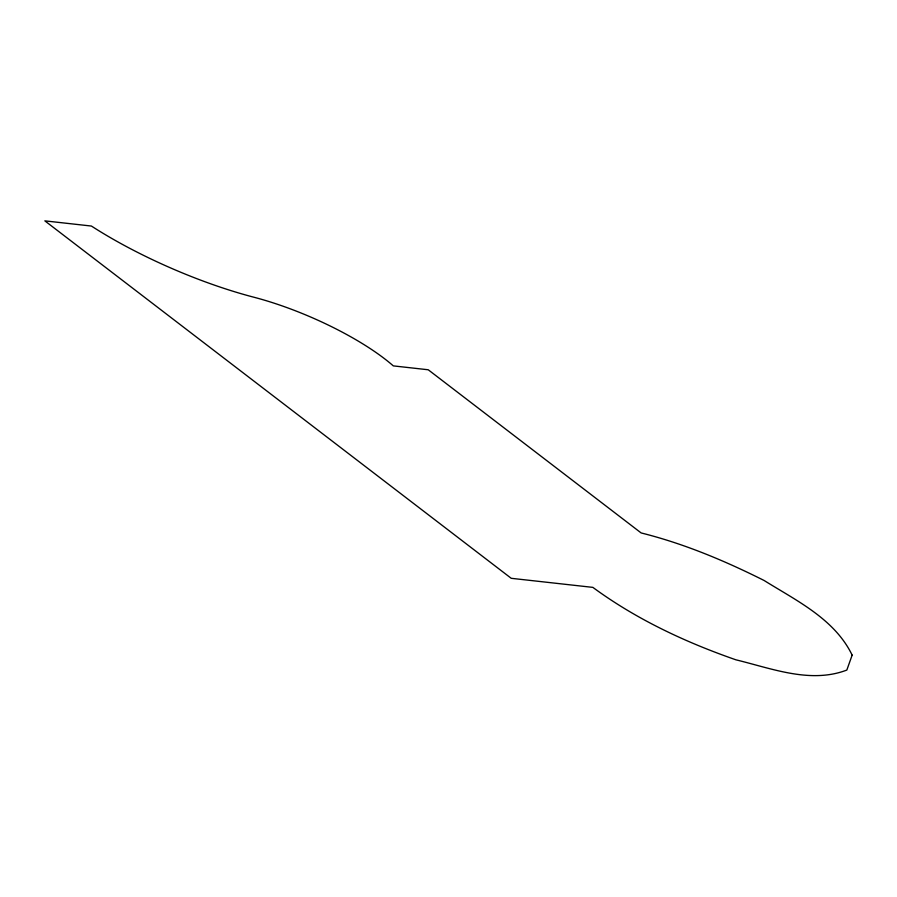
<?xml version="1.0" encoding="UTF-8"?>
<svg xmlns="http://www.w3.org/2000/svg" width="897" height="897" viewBox="0 0 897 897"><rect width="100%" height="100%" fill="white"/><g stroke="black" fill="none" stroke-linecap="round" stroke-linejoin="round"><path stroke-width="1.35" d="M852.15 655.124L846.835 670.059C810.439 683.985 771.644 668.433 735.899 659.811C685.23 642.162 636.231 619.244 592.861 587.378L511.234 578.307L44.85 220.864L91.404 226.044A177.528 49.234 23.4 0 0 253.997 297.255A124.694 34.579 23.4 0 1 393.312 365.886L428.228 369.766L641.142 532.941C683.94 543.604 724.754 560.771 764.109 580.482C796.558 600.743 834.703 619.008 852.15 655.124"/></g></svg>
